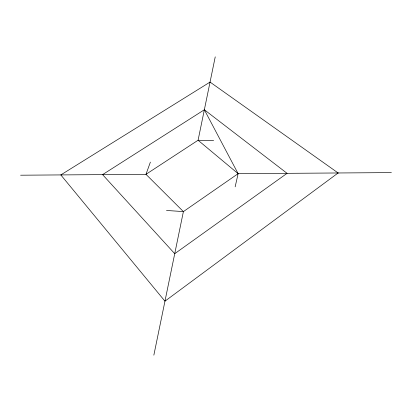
<?xml version="1.0" encoding="UTF-8"?>
<svg xmlns="http://www.w3.org/2000/svg" width="412" height="412" viewBox="0 0 412 412"><rect width="100%" height="100%" fill="white"/><g stroke="black" fill="none" stroke-linecap="round" stroke-linejoin="round"><path stroke-width="0.62" d="M153.851 355.144L183.392 211.593L238.126 173.673L391.4 172.602M215.239 56.856L198.079 140.245L145.982 174.322L20.6 175.203M235.149 186.837L238.126 173.673L204.352 109.757L102.578 174.626L174.729 253.694L287.082 173.334L204.352 109.757M150.385 162.127L145.982 174.322L183.392 211.593L166.494 210.465M213.632 140.698L198.079 140.245L238.126 173.673M338.128 172.973L164.955 301.177L60.811 174.92L210.048 82.086L338.128 172.973"/></g></svg>
